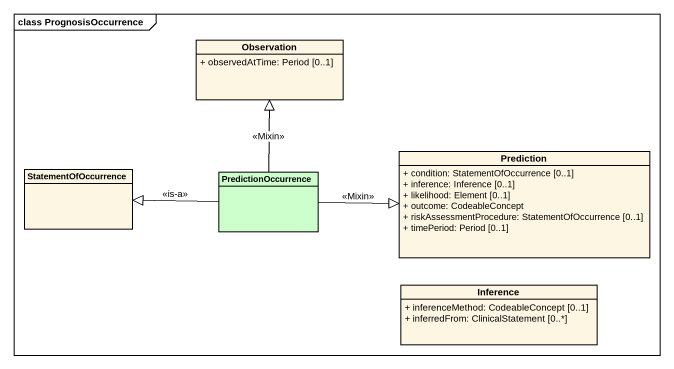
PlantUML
@startuml
mainframe class PrognosisOccurrence
hide circle
hide empty members
skinparam classAttributeIconSize 0
class Observation {
  + observedAtTime: Period [0..1]
}
class StatementOfOccurrence
class PredictionOccurrence #CCFFCC
class Prediction {
  + condition: StatementOfOccurrence [0..1]
  + inference: Inference [0..1]
  + likelihood: Element [0..1]
  + outcome: CodeableConcept
  + riskAssessmentProcedure: StatementOfOccurrence [0..1]
  + timePeriod: Period [0..1]
}
class Inference {
  + inferenceMethod: CodeableConcept [0..1]
  + inferredFrom: ClinicalStatement [0..*]
}
PredictionOccurrence -up-|> Observation : <<Mixin>>
PredictionOccurrence -left-|> StatementOfOccurrence : <<is-a>>
PredictionOccurrence -right-|> Prediction : <<Mixin>>
@enduml
